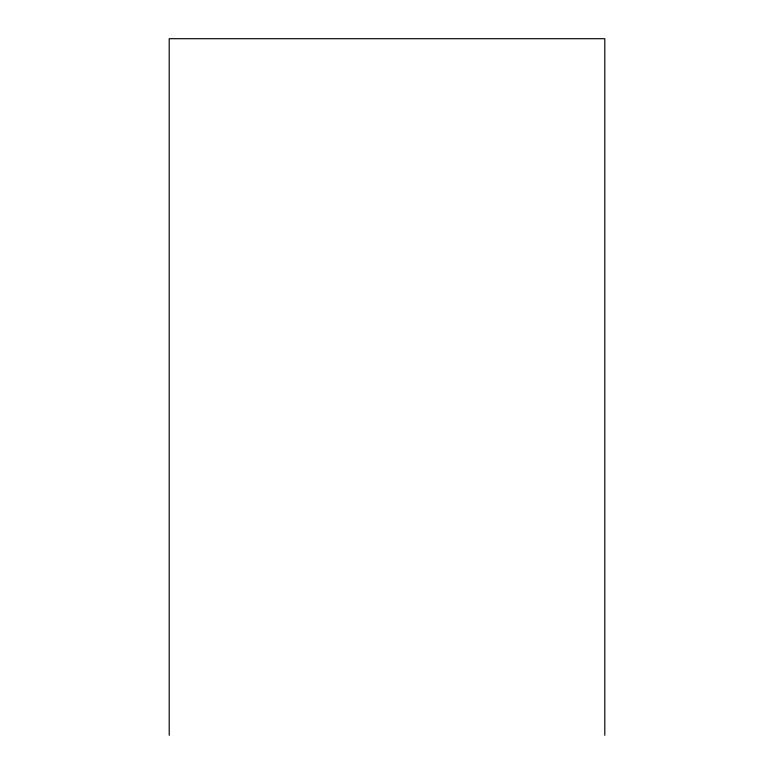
<?xml version="1.0" encoding="UTF-8"?>
<svg xmlns="http://www.w3.org/2000/svg" width="774" height="774" viewBox="0 0 774 774"><rect width="100%" height="100%" fill="white"/><g stroke="black" fill="none" stroke-linecap="round" stroke-linejoin="round"><path stroke-width="1.16" d="M604.794 735.3L604.794 38.7L169.206 38.7L169.206 735.3"/></g></svg>
